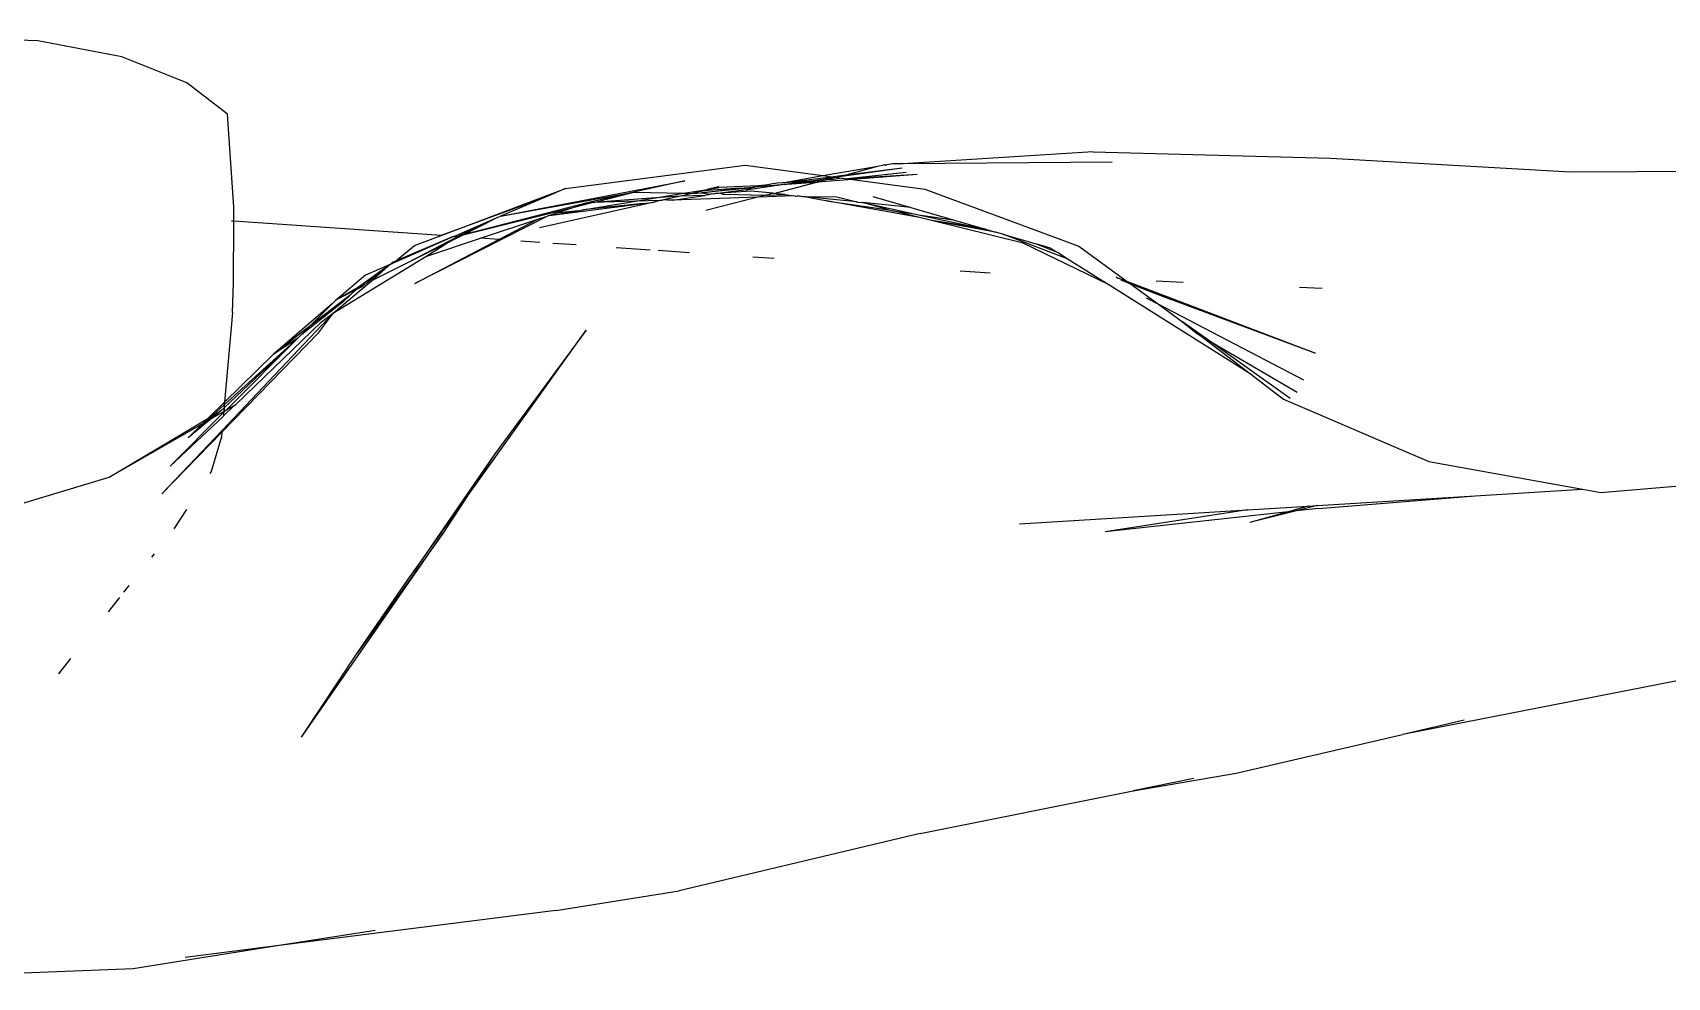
# Model space of a CAD drawing. Header units: millimetres. Extents: x -41292 to 298682, y -22072 to 33155.
# Drawn here: x 28110.1 to 28204.9, y -13211.7 to -13156.9 of the extents above; entities that cross this region are included whole.
import ezdxf

# ---------------------------------------------------------------- set-up
doc = ezdxf.new("R2010")
doc.units = ezdxf.units.MM

# ---------------------------------------------------------------- blocks, each defined once
blk = doc.blocks.new('rmfnasesx')
for p, q in [((55573.641, 2355.063), (55561.512, 2355.542)), ((55578.519, 2354.148), (55573.641, 2355.063)), ((55582.288, 2352.626), (55578.519, 2354.148)), ((55584.64, 2350.81), (55582.288, 2352.626)), ((55585.013, 2345.427), (55584.64, 2350.81)), ((55634.849, 2348.626), (55623.818, 2347.939)), ((55635.935, 2348.023), (55623.818, 2347.939)), ((55634.849, 2348.626), (55648.604, 2348.266)), ((55648.604, 2348.266), (55662.514, 2347.467)), ((55604.246, 2346.501), (55614.669, 2347.852)), ((55614.669, 2347.852), (55619.158, 2347.251)), ((55616.81, 2346.828), (55619.158, 2347.251)), ((55616.81, 2346.828), (55619.661, 2347.184)), ((55618.37, 2346.924), (55619.879, 2347.155)), ((55620.885, 2347.02), (55618.853, 2346.865)), ((55619.158, 2347.251), (55622.348, 2347.788)), ((55619.158, 2347.251), (55619.661, 2347.184)), ((55619.481, 2347.025), (55619.35, 2347.013)), ((55619.481, 2347.025), (55619.879, 2347.155)), ((55619.674, 2347.003), (55619.481, 2347.025)), ((55619.661, 2347.184), (55620.338, 2347.268)), ((55619.661, 2347.184), (55619.879, 2347.155)), ((55620.292, 2347.099), (55619.674, 2347.003)), ((55619.879, 2347.155), (55619.951, 2347.145)), ((55619.951, 2347.145), (55620.12, 2347.188)), ((55619.951, 2347.145), (55620.292, 2347.099)), ((55620.12, 2347.188), (55623.773, 2347.697)), ((55620.12, 2347.188), (55620.338, 2347.268)), ((55620.292, 2347.099), (55620.591, 2347.059)), ((55620.338, 2347.268), (55620.527, 2347.292)), ((55620.527, 2347.292), (55622.348, 2347.788)), ((55620.527, 2347.292), (55623.773, 2347.697)), ((55623.995, 2347.438), (55620.591, 2347.059)), ((55624.644, 2347.307), (55620.591, 2347.059)), ((55620.591, 2347.059), (55620.885, 2347.02)), ((55624.644, 2347.307), (55620.885, 2347.02)), ((55620.885, 2347.02), (55625.075, 2346.459)), ((55622.348, 2347.788), (55622.677, 2347.872)), ((55622.677, 2347.872), (55622.82, 2347.877)), ((55622.82, 2347.877), (55622.886, 2347.878)), ((55623.227, 2347.935), (55622.886, 2347.878)), ((55623.818, 2347.939), (55623.227, 2347.935)), ((55662.514, 2347.467), (55674.668, 2347.532)), ((55597.025, 2343.768), (55604.246, 2346.501)), ((55600.479, 2344.895), (55611.154, 2346.941)), ((55600.479, 2344.895), (55608.202, 2346.285)), ((55604.246, 2346.501), (55603.127, 2346.026)), ((55608.202, 2346.285), (55605.505, 2345.673)), ((55605.857, 2345.698), (55608.202, 2346.285)), ((55611.154, 2346.941), (55608.202, 2346.285)), ((55608.202, 2346.285), (55611.08, 2346.221)), ((55609.466, 2345.955), (55611.08, 2346.221)), ((55610.449, 2345.833), (55612.331, 2346.104)), ((55611.587, 2346.209), (55610.915, 2346.058)), ((55612.331, 2346.104), (55610.915, 2346.058)), ((55611.08, 2346.221), (55612.351, 2346.43)), ((55611.08, 2346.221), (55611.587, 2346.209)), ((55612.289, 2346.368), (55611.587, 2346.209)), ((55611.587, 2346.209), (55612.13, 2346.244)), ((55612.13, 2346.244), (55614.341, 2346.52)), ((55614.718, 2346.505), (55612.13, 2346.244)), ((55612.13, 2346.244), (55612.642, 2346.181)), ((55614.341, 2346.52), (55612.289, 2346.368)), ((55612.351, 2346.43), (55612.289, 2346.368)), ((55612.527, 2346.136), (55612.331, 2346.104)), ((55612.351, 2346.43), (55612.455, 2346.447)), ((55613.093, 2346.601), (55612.455, 2346.447)), ((55612.455, 2346.447), (55613.151, 2346.562)), ((55612.642, 2346.181), (55612.527, 2346.136)), ((55612.7, 2346.185), (55612.642, 2346.181)), ((55612.771, 2346.177), (55612.7, 2346.185)), ((55612.8, 2346.182), (55612.771, 2346.177)), ((55612.849, 2346.176), (55612.8, 2346.182)), ((55612.897, 2346.199), (55612.849, 2346.176)), ((55612.929, 2346.204), (55612.897, 2346.199)), ((55613.136, 2346.216), (55612.929, 2346.204)), ((55613.151, 2346.562), (55613.093, 2346.601)), ((55613.229, 2346.228), (55613.136, 2346.216)), ((55615.39, 2346.651), (55613.151, 2346.562)), ((55615.006, 2346.349), (55613.229, 2346.228)), ((55613.986, 2346.334), (55613.229, 2346.228)), ((55613.229, 2346.228), (55613.37, 2346.163)), ((55613.37, 2346.163), (55613.416, 2346.169)), ((55613.416, 2346.169), (55615.836, 2346.106)), ((55614.725, 2346.425), (55613.986, 2346.334)), ((55614.341, 2346.52), (55615.17, 2346.584)), ((55615.17, 2346.584), (55614.718, 2346.505)), ((55614.725, 2346.425), (55616.517, 2346.686)), ((55615.17, 2346.584), (55614.725, 2346.425)), ((55616.29, 2346.223), (55615.006, 2346.349)), ((55615.17, 2346.584), (55615.2, 2346.586)), ((55616.517, 2346.686), (55615.2, 2346.586)), ((55615.2, 2346.586), (55615.39, 2346.651)), ((55615.825, 2346.691), (55615.39, 2346.651)), ((55615.836, 2346.106), (55615.441, 2345.994)), ((55617.481, 2346.078), (55615.441, 2345.994)), ((55616.074, 2346.736), (55615.825, 2346.691)), ((55615.836, 2346.106), (55615.908, 2346.113)), ((55616.29, 2346.223), (55615.908, 2346.113)), ((55615.908, 2346.113), (55616.957, 2346.157)), ((55616.159, 2346.747), (55616.074, 2346.736)), ((55616.508, 2346.81), (55616.159, 2346.747)), ((55616.324, 2346.219), (55616.29, 2346.223)), ((55616.324, 2346.219), (55618.743, 2346.856)), ((55616.957, 2346.157), (55616.324, 2346.219)), ((55616.81, 2346.828), (55616.508, 2346.81)), ((55616.546, 2346.689), (55616.517, 2346.686)), ((55619.081, 2346.944), (55616.546, 2346.689)), ((55616.546, 2346.689), (55617.933, 2346.884)), ((55618.743, 2346.856), (55616.546, 2346.689)), ((55617.933, 2346.884), (55616.81, 2346.828)), ((55616.957, 2346.157), (55617.481, 2346.078)), ((55617.568, 2346.065), (55617.481, 2346.078)), ((55617.603, 2346.064), (55617.684, 2346.074)), ((55617.684, 2346.074), (55617.736, 2346.068)), ((55617.736, 2346.068), (55617.811, 2346.071)), ((55617.811, 2346.071), (55617.883, 2346.057)), ((55618.103, 2346.907), (55617.933, 2346.884)), ((55618.37, 2346.924), (55618.103, 2346.907)), ((55619.081, 2346.944), (55618.37, 2346.924)), ((55618.743, 2346.856), (55618.853, 2346.865)), ((55618.853, 2346.865), (55619.081, 2346.944)), ((55619.199, 2346.974), (55619.081, 2346.944)), ((55619.308, 2346.981), (55619.199, 2346.974)), ((55619.35, 2347.013), (55619.308, 2346.981)), ((55625.075, 2346.459), (55634.012, 2343.153)), ((55585.01, 2344.6), (55585.013, 2345.427)), ((55603.127, 2346.026), (55597.025, 2343.768)), ((55605.505, 2345.673), (55598.301, 2343.808)), ((55598.301, 2343.808), (55604.745, 2345.42)), ((55603.127, 2346.026), (55600.479, 2344.895)), ((55609.383, 2345.712), (55602.741, 2344.215)), ((55603.299, 2344.939), (55608.738, 2345.639)), ((55603.299, 2344.939), (55604.952, 2345.211)), ((55603.687, 2345.068), (55604.745, 2345.42)), ((55604.952, 2345.211), (55603.687, 2345.068)), ((55604.745, 2345.42), (55605.794, 2345.683)), ((55604.745, 2345.42), (55605.505, 2345.673)), ((55604.952, 2345.211), (55605.249, 2345.26)), ((55605.249, 2345.26), (55608.306, 2345.764)), ((55608.738, 2345.639), (55605.249, 2345.26)), ((55605.794, 2345.683), (55605.505, 2345.673)), ((55605.857, 2345.698), (55605.794, 2345.683)), ((55609.466, 2345.955), (55605.857, 2345.698)), ((55608.306, 2345.764), (55605.857, 2345.698)), ((55608.306, 2345.764), (55609.466, 2345.955)), ((55609.718, 2345.809), (55608.306, 2345.764)), ((55608.738, 2345.639), (55609.383, 2345.712)), ((55609.506, 2345.74), (55609.383, 2345.712)), ((55610.915, 2346.058), (55609.466, 2345.955)), ((55609.718, 2345.809), (55609.506, 2345.74)), ((55609.829, 2345.813), (55609.718, 2345.809)), ((55609.927, 2345.835), (55609.829, 2345.813)), ((55610.915, 2346.058), (55609.927, 2345.835)), ((55610.136, 2345.823), (55609.927, 2345.835)), ((55610.449, 2345.833), (55610.136, 2345.823)), ((55615.4, 2345.993), (55610.449, 2345.833)), ((55615.4, 2345.993), (55612.388, 2345.215)), ((55615.441, 2345.994), (55615.4, 2345.993)), ((55617.568, 2346.065), (55617.603, 2346.064)), ((55617.883, 2346.057), (55617.93, 2346.056)), ((55617.93, 2346.056), (55618.005, 2346.041)), ((55618.005, 2346.041), (55619.982, 2346.008)), ((55619.105, 2345.832), (55618.005, 2346.041)), ((55621.135, 2345.723), (55618.005, 2346.041)), ((55619.37, 2345.792), (55619.105, 2345.832)), ((55619.37, 2345.792), (55622.977, 2345.268)), ((55624.765, 2344.826), (55619.37, 2345.792)), ((55619.982, 2346.008), (55621.135, 2345.723)), ((55621.135, 2345.723), (55621.162, 2345.716)), ((55621.162, 2345.716), (55621.445, 2345.691)), ((55621.445, 2345.691), (55621.476, 2345.684)), ((55621.476, 2345.684), (55624.458, 2345.038)), ((55622.977, 2345.268), (55621.476, 2345.684)), ((55624.268, 2345.398), (55621.476, 2345.684)), ((55622.057, 2346.039), (55624.268, 2345.398)), ((55622.977, 2345.268), (55623.217, 2345.209)), ((55624.765, 2344.826), (55623.217, 2345.209)), ((55623.217, 2345.209), (55624.458, 2345.038)), ((55624.268, 2345.398), (55626.717, 2344.687)), ((55585.01, 2344.6), (55584.878, 2344.609)), ((55584.995, 2341.028), (55585.01, 2344.6)), ((55597.025, 2343.768), (55585.01, 2344.6)), ((55603.235, 2344.917), (55595.499, 2340.979)), ((55597.768, 2343.716), (55600.289, 2344.814)), ((55598.024, 2343.739), (55600.289, 2344.814)), ((55598.301, 2343.808), (55600.289, 2344.814)), ((55599.307, 2343.61), (55602.642, 2344.72)), ((55600.289, 2344.814), (55600.479, 2344.895)), ((55600.38, 2343.535), (55602.642, 2344.72)), ((55602.642, 2344.72), (55603.235, 2344.917)), ((55603.299, 2344.939), (55603.235, 2344.917)), ((55603.299, 2344.939), (55603.687, 2345.068)), ((55624.458, 2345.038), (55624.721, 2344.981)), ((55624.721, 2344.981), (55626.717, 2344.687)), ((55624.721, 2344.981), (55628.605, 2344.139)), ((55625.389, 2344.672), (55624.765, 2344.826)), ((55630.789, 2343.338), (55625.389, 2344.672)), ((55629.178, 2343.973), (55625.389, 2344.672)), ((55628.605, 2344.139), (55625.389, 2344.672)), ((55626.717, 2344.687), (55628.605, 2344.139)), ((55594.263, 2342.19), (55597.725, 2343.719)), ((55597.725, 2343.719), (55594.389, 2342.294)), ((55595.104, 2342.208), (55597.966, 2343.702)), ((55595.104, 2342.208), (55597.426, 2343.37)), ((55595.487, 2343.198), (55597.025, 2343.768)), ((55595.499, 2340.979), (55600.38, 2343.535)), ((55596.15, 2342.558), (55599.307, 2343.61)), ((55596.15, 2342.558), (55597.426, 2343.37)), ((55597.426, 2343.37), (55597.488, 2343.402)), ((55597.488, 2343.402), (55598.301, 2343.808)), ((55597.488, 2343.402), (55597.966, 2343.702)), ((55597.768, 2343.716), (55597.725, 2343.719)), ((55597.966, 2343.702), (55597.768, 2343.716)), ((55597.966, 2343.702), (55598.024, 2343.739)), ((55598.024, 2343.739), (55598.301, 2343.808)), ((55600.38, 2343.535), (55599.307, 2343.61)), ((55602.753, 2343.371), (55601.65, 2343.447)), ((55604.864, 2343.225), (55603.508, 2343.319)), ((55628.605, 2344.139), (55629.178, 2343.973)), ((55629.653, 2343.835), (55629.178, 2343.973)), ((55633.394, 2342.406), (55629.653, 2343.835)), ((55629.653, 2343.835), (55631.596, 2343.271)), ((55635.778, 2340.903), (55630.789, 2343.338)), ((55631.596, 2343.271), (55632.717, 2342.827)), ((55632.367, 2343.048), (55631.596, 2343.271)), ((55590.786, 2339.277), (55596.15, 2342.558)), ((55594.287, 2342.251), (55594.389, 2342.294)), ((55594.389, 2342.294), (55595.487, 2343.198)), ((55609.151, 2342.928), (55607.175, 2343.064)), ((55611.435, 2342.769), (55609.61, 2342.896)), ((55616.339, 2342.43), (55615.107, 2342.515)), ((55632.367, 2343.048), (55632.414, 2343.023)), ((55632.414, 2343.023), (55632.717, 2342.827)), ((55632.717, 2342.827), (55632.826, 2342.764)), ((55632.826, 2342.764), (55633.394, 2342.406)), ((55633.394, 2342.406), (55635.778, 2340.903)), ((55634.012, 2343.153), (55636.814, 2341.109)), ((55592.662, 2341.493), (55590.992, 2340.057)), ((55594.087, 2342.114), (55592.24, 2340.775)), ((55592.662, 2341.493), (55594.087, 2342.114)), ((55594.087, 2342.114), (55592.754, 2341.038)), ((55593.049, 2341.19), (55595.104, 2342.208)), ((55593.049, 2341.19), (55594.087, 2342.114)), ((55594.087, 2342.114), (55594.147, 2342.139)), ((55594.147, 2342.139), (55594.228, 2342.225)), ((55594.147, 2342.139), (55594.263, 2342.19)), ((55594.287, 2342.251), (55594.228, 2342.225)), ((55594.263, 2342.19), (55594.287, 2342.251)), ((55628.866, 2341.596), (55627.139, 2341.7)), ((55636.183, 2341.371), (55636.276, 2341.305)), ((55584.926, 2339.315), (55584.995, 2341.028)), ((55590.786, 2339.277), (55592.853, 2341.029)), ((55592.24, 2340.775), (55590.992, 2340.057)), ((55592.081, 2340.624), (55590.992, 2340.057)), ((55591.78, 2340.337), (55592.081, 2340.624)), ((55592.081, 2340.624), (55592.52, 2340.854)), ((55592.081, 2340.624), (55592.24, 2340.775)), ((55592.24, 2340.775), (55592.561, 2340.94)), ((55592.561, 2340.94), (55592.52, 2340.854)), ((55592.561, 2340.94), (55592.698, 2341.01)), ((55592.698, 2341.01), (55592.732, 2341.022)), ((55592.732, 2341.022), (55592.754, 2341.038)), ((55592.853, 2341.029), (55593.049, 2341.19)), ((55635.804, 2340.89), (55635.778, 2340.903)), ((55635.804, 2340.89), (55643.893, 2335.799)), ((55636.814, 2341.109), (55636.276, 2341.305)), ((55636.438, 2341.192), (55637, 2340.973)), ((55636.841, 2341.09), (55636.814, 2341.109)), ((55637.1, 2340.991), (55636.841, 2341.09)), ((55636.841, 2341.09), (55637, 2340.973)), ((55637, 2340.973), (55639.316, 2340.073)), ((55637, 2340.973), (55638.628, 2339.786)), ((55647.754, 2336.921), (55637.1, 2340.991)), ((55637.1, 2340.991), (55639.316, 2340.073)), ((55640.061, 2341.056), (55638.491, 2341.125)), ((55648.118, 2340.7), (55646.807, 2340.758)), ((55590.727, 2339.83), (55587.281, 2336.868)), ((55591.355, 2339.933), (55588.958, 2338.039)), ((55591.78, 2340.337), (55589.42, 2338.517)), ((55590.727, 2339.83), (55589.42, 2338.517)), ((55590.903, 2340.006), (55590.727, 2339.83)), ((55590.992, 2340.057), (55590.903, 2340.006)), ((55591.355, 2339.933), (55591.78, 2340.337)), ((55637.912, 2340.159), (55638.628, 2339.786)), ((55638.628, 2339.786), (55647.034, 2335.407)), ((55638.628, 2339.786), (55640.027, 2338.766)), ((55647.754, 2336.921), (55639.316, 2340.073)), ((55584.329, 2332.467), (55590.786, 2339.277)), ((55584.926, 2339.315), (55584.472, 2334.109)), ((55585.128, 2333.971), (55590.072, 2338.737)), ((55589.42, 2338.517), (55587.281, 2336.868)), ((55589.42, 2338.517), (55588.958, 2338.039)), ((55589.928, 2338.129), (55590.786, 2339.277)), ((55590.072, 2338.737), (55590.263, 2338.894)), ((55590.263, 2338.894), (55590.786, 2339.277)), ((55640.027, 2338.766), (55640.916, 2338.054)), ((55641.555, 2337.673), (55640.027, 2338.766)), ((55589.928, 2338.129), (55584.32, 2332.364)), ((55588.712, 2337.807), (55584.444, 2333.782)), ((55584.458, 2333.942), (55588.712, 2337.807)), ((55588.712, 2337.807), (55584.576, 2333.654)), ((55588.712, 2337.807), (55587.281, 2336.868)), ((55588.909, 2338.004), (55588.712, 2337.807)), ((55588.958, 2338.039), (55588.909, 2338.004)), ((55598.414, 2328.443), (55605.44, 2338.278)), ((55605.44, 2338.278), (55600.11, 2331.039)), ((55640.916, 2338.054), (55640.986, 2338.005)), ((55640.986, 2338.005), (55641.077, 2337.96)), ((55641.077, 2337.96), (55643.893, 2335.799)), ((55641.555, 2337.673), (55646.672, 2334.689)), ((55646.26, 2334.309), (55641.555, 2337.673)), ((55587.281, 2336.868), (55584.472, 2334.109)), ((55643.893, 2335.799), (55645.876, 2334.277)), ((55584.472, 2334.109), (55583.509, 2333.162)), ((55583.774, 2333.32), (55584.458, 2333.942)), ((55584.444, 2333.782), (55584.261, 2333.609)), ((55584.404, 2333.319), (55585.029, 2333.914)), ((55584.444, 2333.782), (55584.425, 2333.568)), ((55584.458, 2333.942), (55584.444, 2333.782)), ((55584.472, 2334.109), (55584.458, 2333.942)), ((55584.576, 2333.654), (55585.029, 2333.914)), ((55585.029, 2333.914), (55585.128, 2333.971)), ((55645.876, 2334.277), (55654.312, 2330.668)), ((55577.779, 2329.755), (55583.509, 2333.162)), ((55577.779, 2329.755), (55583.216, 2332.874)), ((55584.419, 2333.497), (55581.319, 2330.384)), ((55581.319, 2330.384), (55584.4, 2333.278)), ((55583.73, 2333.169), (55582.353, 2332.027)), ((55582.353, 2332.027), (55583.401, 2332.98)), ((55583.216, 2332.874), (55582.353, 2332.027)), ((55583.509, 2333.162), (55583.216, 2332.874)), ((55583.216, 2332.874), (55583.401, 2332.98)), ((55583.401, 2332.98), (55583.774, 2333.32)), ((55583.401, 2332.98), (55583.73, 2333.169)), ((55583.509, 2333.162), (55583.774, 2333.32)), ((55584.261, 2333.609), (55583.73, 2333.169)), ((55583.73, 2333.169), (55584.425, 2333.568)), ((55583.774, 2333.32), (55584.261, 2333.609)), ((55584.404, 2333.319), (55584.4, 2333.278)), ((55584.419, 2333.497), (55584.404, 2333.319)), ((55584.576, 2333.654), (55584.419, 2333.497)), ((55584.425, 2333.568), (55584.419, 2333.497)), ((55584.425, 2333.568), (55584.576, 2333.654)), ((55580.831, 2328.778), (55584.329, 2332.467)), ((55584.32, 2332.364), (55580.831, 2328.778)), ((55584.297, 2332.1), (55583.695, 2330.074)), ((55584.32, 2332.364), (55584.297, 2332.1)), ((55584.329, 2332.467), (55584.32, 2332.364)), ((55600.11, 2331.039), (55595.429, 2324.264)), ((55600.11, 2331.039), (55598.414, 2328.443)), ((55583.695, 2330.074), (55583.62, 2329.957)), ((55654.312, 2330.668), (55663.212, 2329.051)), ((55568.243, 2326.887), (55577.779, 2329.755)), ((55656.992, 2328.674), (55663.212, 2329.051)), ((55663.212, 2329.051), (55664.277, 2328.858)), ((55664.277, 2328.858), (55674.717, 2329.764)), ((55595.429, 2324.264), (55598.414, 2328.443)), ((55598.414, 2328.443), (55597.139, 2326.49)), ((55643.789, 2327.857), (55647.31, 2328.075)), ((55647.31, 2328.075), (55646.15, 2327.746)), ((55647.852, 2328.108), (55646.625, 2327.798)), ((55647.31, 2328.075), (55647.852, 2328.108)), ((55647.852, 2328.108), (55656.992, 2328.674)), ((55647.918, 2327.939), (55656.992, 2328.674)), ((55582.273, 2327.884), (55581.538, 2326.752)), ((55630.577, 2327.039), (55643.789, 2327.857)), ((55643.789, 2327.857), (55635.547, 2326.585)), ((55646.15, 2327.746), (55635.547, 2326.585)), ((55646.625, 2327.798), (55643.921, 2327.114)), ((55646.15, 2327.746), (55643.921, 2327.114)), ((55646.625, 2327.798), (55646.15, 2327.746)), ((55647.918, 2327.939), (55646.625, 2327.798)), ((55588.941, 2314.672), (55597.139, 2326.49)), ((55597.139, 2326.49), (55592.162, 2319.535)), ((55580.384, 2325.297), (55580.232, 2325.107)), ((55578.919, 2323.458), (55578.618, 2323.081)), ((55592.162, 2319.535), (55595.076, 2323.77)), ((55595.076, 2323.77), (55595.429, 2324.264)), ((55578.374, 2322.774), (55577.714, 2321.945)), ((55588.941, 2314.672), (55592.162, 2319.535)), ((55575.543, 2319.22), (55574.846, 2318.346)), ((55675.291, 2319.222), (55652.893, 2314.846)), ((55643.127, 2312.58), (55652.779, 2314.824)), ((55652.893, 2314.846), (55652.779, 2314.824)), ((55656.35, 2315.649), (55652.893, 2314.846)), ((55637.157, 2311.559), (55643.127, 2312.58)), ((55640.689, 2312.269), (55637.157, 2311.559)), ((55624.812, 2309.085), (55637.157, 2311.559)), ((55624.812, 2309.085), (55610.839, 2305.748)), ((55603.68, 2304.615), (55610.839, 2305.748)), ((55603.68, 2304.615), (55587.642, 2302.571)), ((55593.204, 2303.456), (55587.642, 2302.571)), ((55587.642, 2302.571), (55579.179, 2301.224)), ((55587.642, 2302.571), (55582.195, 2301.877)), ((55579.179, 2301.224), (55566.348, 2300.73))]:
    blk.add_line(p, q)

msp = doc.modelspace()

# ---------------------------------------------------------------- block references
msp.add_blockref('rmfnasesx', (-27463.272, -15512.431))

doc.saveas('drawing.dxf')
